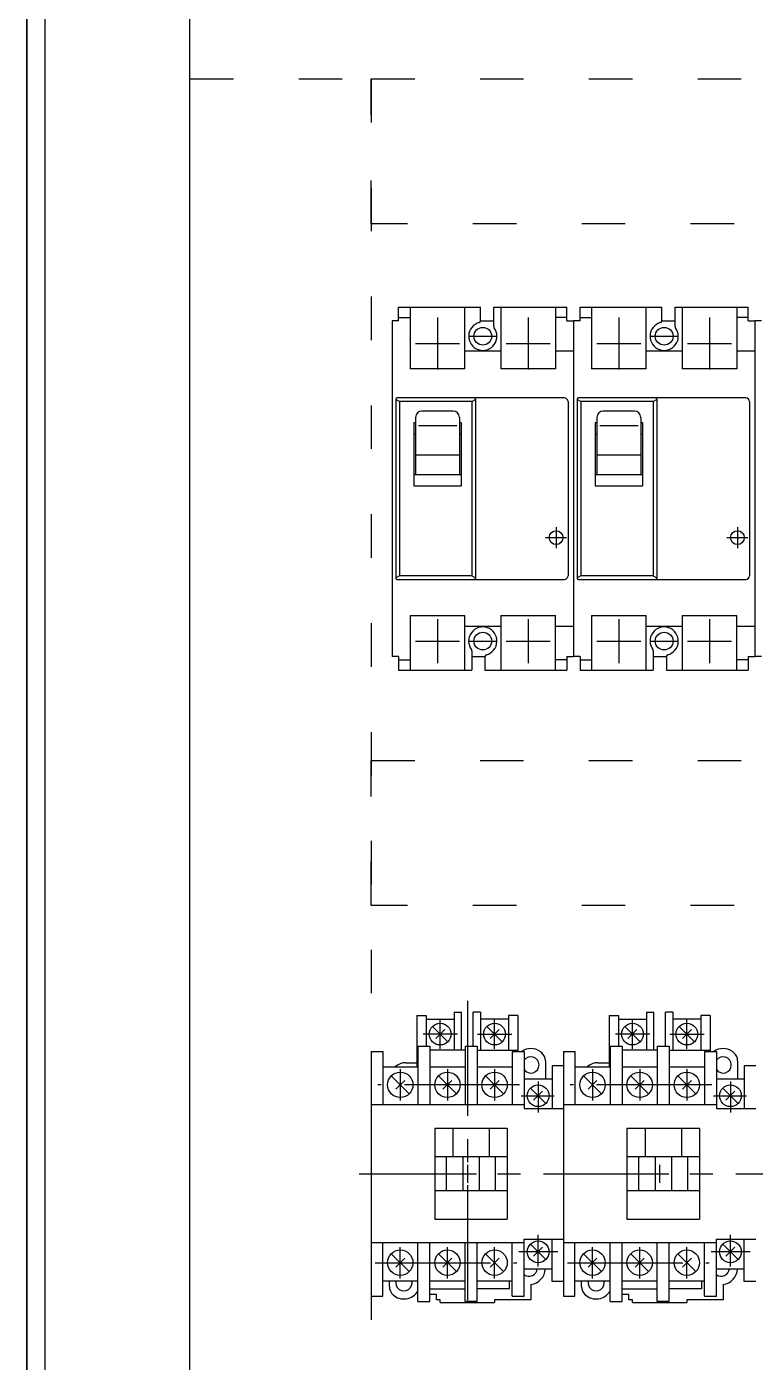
# Model space of a CAD drawing. Header units: millimetres. Extents: x 14879 to 38758, y -20740 to 1136.
# Drawn here: x 36517.1 to 36718, y -6864.5 to -6496.5 of the extents above; entities that cross this region are included whole.
import ezdxf

# ---------------------------------------------------------------- set-up
doc = ezdxf.new("R2010")
doc.units = ezdxf.units.MM
doc.linetypes.add('ACAD_ISO03W100', pattern=[30, 12, -18])
doc.linetypes.add('CENTER', pattern=[50.8, 31.75, -6.35, 6.35, -6.35])
for name, color, linetype in [('0A', 7, 'Continuous'), ('0B', 6, 'Continuous'), ('0C', 3, 'Continuous'), ('0D', 2, 'Continuous'), ('10', 6, 'CENTER'), ('F01_OUT', 6, 'Continuous'), ('F03_CNT', 1, 'CENTER')]:
    doc.layers.add(name, color=color, linetype=linetype)

msp = doc.modelspace()

# ---------------------------------------------------------------- linework, layer by layer
for p, q in [((36517.11, -5903.36), (36517.11, -7858.36)), ((36517.11, -7903.36), (36517.11, -5903.36)), ((36517.11, -7903.36), (36517.11, -5903.36)), ((36517.11, -5903.36), (36517.11, -7858.36)), ((36517.11, -7903.36), (36517.11, -5903.36)), ((36517.11, -5903.36), (36517.11, -7858.36)), ((36522.11, -5908.36), (36522.11, -7898.36)), ((36562.11, -7858.36), (36562.11, -5948.36))]:
    msp.add_line(p, q)
at = {"color": 1, "linetype": 'ACAD_ISO03W100'}
for points in [[(36562.11, -6510.84), (36612.11, -6510.84), (36612.11, -7776.75), (36562.11, -7776.75)], [(36612.11, -6550.84), (36612.11, -6510.84), (37222.12, -6510.84), (37222.12, -6550.84)], [(36612.11, -6738.65), (36612.11, -6698.65), (37222.12, -6698.65), (37222.12, -6738.65)]]:
    msp.add_lwpolyline(points, close=True, dxfattribs=at)
at = {"layer": '0A', "color": 7, "linetype": 'Continuous'}
for p, q in [((36636.11, -6812.58), (36641.11, -6812.58)), ((36638.61, -6810.08), (36638.61, -6815.08)), ((36689.11, -6812.58), (36694.11, -6812.58)), ((36691.61, -6810.08), (36691.61, -6815.08))]:
    msp.add_line(p, q, dxfattribs=at)
at = {"layer": '0B', "color": 6, "linetype": 'Continuous'}
for p, q in [((36634.96, -6768.08), (36634.96, -6769.98)), ((36634.96, -6768.08), (36637.01, -6768.08)), ((36637.01, -6778.48), (36637.01, -6768.08)), ((36640.21, -6777.38), (36640.21, -6768.08)), ((36642.26, -6768.08), (36640.21, -6768.08)), ((36642.26, -6768.08), (36642.26, -6769.98)), ((36687.96, -6768.08), (36687.96, -6769.98)), ((36687.96, -6768.08), (36690.01, -6768.08)), ((36690.01, -6778.48), (36690.01, -6768.08)), ((36693.21, -6777.38), (36693.21, -6768.08)), ((36695.26, -6768.08), (36693.21, -6768.08)), ((36695.26, -6768.08), (36695.26, -6769.98)), ((36624.66, -6768.98), (36624.66, -6781.98)), ((36624.66, -6768.98), (36627.26, -6768.98)), ((36627.26, -6768.98), (36627.26, -6769.98)), ((36627.26, -6769.98), (36634.96, -6769.98)), ((36649.96, -6769.98), (36642.26, -6769.98)), ((36652.56, -6768.98), (36649.96, -6768.98)), ((36649.96, -6768.98), (36649.96, -6769.98)), ((36652.56, -6768.98), (36652.56, -6778.88)), ((36677.66, -6768.98), (36677.66, -6781.98)), ((36677.66, -6768.98), (36680.26, -6768.98)), ((36680.26, -6768.98), (36680.26, -6769.98)), ((36680.26, -6769.98), (36687.96, -6769.98)), ((36702.96, -6769.98), (36695.26, -6769.98)), ((36705.56, -6768.98), (36702.96, -6768.98)), ((36702.96, -6768.98), (36702.96, -6769.98)), ((36705.56, -6768.98), (36705.56, -6778.88)), ((36612.11, -6778.88), (36615.26, -6778.88)), ((36612.11, -6778.88), (36612.11, -6846.28)), ((36615.26, -6778.88), (36615.26, -6783.08)), ((36637.96, -6778.48), (36637.01, -6778.48)), ((36637.96, -6777.38), (36640.21, -6777.38)), ((36637.96, -6777.38), (36637.96, -6778.48)), ((36652.56, -6778.88), (36653.55, -6778.88)), ((36665.11, -6778.88), (36668.26, -6778.88)), ((36665.11, -6778.88), (36665.11, -6846.28)), ((36668.26, -6778.88), (36668.26, -6783.08)), ((36690.96, -6778.48), (36690.01, -6778.48)), ((36690.96, -6777.38), (36693.21, -6777.38)), ((36690.96, -6777.38), (36690.96, -6778.48)), ((36705.56, -6778.88), (36706.55, -6778.88)), ((36615.26, -6783.08), (36618.66, -6783.08)), ((36621.61, -6781.98), (36624.66, -6781.98)), ((36660.11, -6781.46), (36660.11, -6786.38)), ((36665.11, -6782.88), (36661.96, -6782.88)), ((36661.96, -6782.88), (36661.96, -6786.38)), ((36665.11, -6782.88), (36665.11, -6842.28)), ((36668.26, -6783.08), (36671.66, -6783.08)), ((36674.61, -6781.98), (36677.66, -6781.98)), ((36713.11, -6781.46), (36713.11, -6786.38)), ((36718.11, -6782.88), (36714.96, -6782.88)), ((36714.96, -6782.88), (36714.96, -6786.38)), ((36660.11, -6786.38), (36661.96, -6786.38)), ((36713.11, -6786.38), (36714.96, -6786.38)), ((36615.26, -6842.08), (36617.11, -6842.08)), ((36615.26, -6846.28), (36615.26, -6842.08)), ((36617.11, -6843.69), (36617.11, -6842.08)), ((36660.1, -6838.78), (36661.96, -6838.78)), ((36661.96, -6842.28), (36661.96, -6838.78)), ((36668.26, -6842.08), (36670.11, -6842.08)), ((36668.26, -6846.28), (36668.26, -6842.08)), ((36670.11, -6843.69), (36670.11, -6842.08)), ((36713.1, -6838.78), (36714.96, -6838.78)), ((36714.96, -6842.28), (36714.96, -6838.78)), ((36624.96, -6847.78), (36624.96, -6844.91)), ((36656.11, -6843.05), (36656.11, -6847.28)), ((36665.11, -6842.28), (36661.96, -6842.28)), ((36677.96, -6847.78), (36677.96, -6844.91)), ((36709.11, -6843.05), (36709.11, -6847.28)), ((36718.11, -6842.28), (36714.96, -6842.28)), ((36612.11, -6846.28), (36615.26, -6846.28)), ((36624.96, -6847.78), (36628.26, -6847.78)), ((36628.26, -6847.78), (36628.26, -6845.88)), ((36630.11, -6845.88), (36628.26, -6845.88)), ((36630.11, -6847.28), (36630.11, -6845.88)), ((36631.11, -6847.28), (36630.11, -6847.28)), ((36631.11, -6848.08), (36631.11, -6847.28)), ((36631.11, -6848.08), (36646.11, -6848.08)), ((36646.11, -6847.28), (36646.11, -6848.08)), ((36656.11, -6847.28), (36646.11, -6847.28)), ((36665.11, -6846.28), (36668.26, -6846.28)), ((36677.96, -6847.78), (36681.26, -6847.78)), ((36681.26, -6847.78), (36681.26, -6845.88)), ((36683.11, -6845.88), (36681.26, -6845.88)), ((36683.11, -6847.28), (36683.11, -6845.88)), ((36684.11, -6847.28), (36683.11, -6847.28)), ((36684.11, -6848.08), (36684.11, -6847.28)), ((36684.11, -6848.08), (36699.11, -6848.08)), ((36699.11, -6847.28), (36699.11, -6848.08)), ((36709.11, -6847.28), (36699.11, -6847.28))]:
    msp.add_line(p, q, dxfattribs=at)
for centre, radius, start, end in [((36656.11, -6782.58), 4.5, 55.3083, 124.692), ((36656.11, -6782.58), 4.5, 48.1896, 55.3083), ((36657.11, -6781.46), 3, 0, 48.1897), ((36709.11, -6782.58), 4.5, 55.3083, 124.692), ((36709.11, -6782.58), 4.5, 48.1896, 55.3083), ((36710.11, -6781.46), 3, 0, 48.1897), ((36621.61, -6786.48), 4.5, 90.0002, 130.927), ((36674.61, -6786.48), 4.5, 90.0002, 130.927), ((36655.61, -6838.58), 4.5, 276.379, 357.453), ((36708.61, -6838.58), 4.5, 276.379, 357.453), ((36620.11, -6843.69), 3, 180, 228.19), ((36621.11, -6842.58), 4.5, 228.19, 328.822), ((36673.11, -6843.69), 3, 180, 228.19), ((36674.11, -6842.58), 4.5, 228.19, 328.822)]:
    msp.add_arc(centre, radius, start, end, dxfattribs=at)
at = {"layer": '0C', "color": 3, "linetype": 'Continuous'}
for p, q in [((36627.26, -6769.98), (36627.26, -6777.38)), ((36634.96, -6769.98), (36634.96, -6778.48)), ((36642.26, -6769.98), (36642.26, -6778.48)), ((36649.96, -6769.98), (36649.96, -6778.48)), ((36680.26, -6769.98), (36680.26, -6777.38)), ((36687.96, -6769.98), (36687.96, -6778.48)), ((36695.26, -6769.98), (36695.26, -6778.48)), ((36702.96, -6769.98), (36702.96, -6778.48)), ((36624.96, -6777.38), (36628.26, -6777.38)), ((36624.96, -6777.38), (36624.96, -6793.58)), ((36628.26, -6777.38), (36628.26, -6793.58)), ((36637.01, -6778.48), (36628.26, -6778.48)), ((36637.96, -6778.48), (36637.96, -6793.58)), ((36640.21, -6777.38), (36641.26, -6777.38)), ((36641.26, -6777.38), (36641.26, -6793.58)), ((36641.26, -6778.48), (36652.56, -6778.48)), ((36650.96, -6778.88), (36652.56, -6778.88)), ((36650.96, -6778.88), (36650.96, -6793.58)), ((36653.55, -6778.88), (36654.26, -6778.88)), ((36654.26, -6778.88), (36654.26, -6794.58)), ((36677.96, -6777.38), (36681.26, -6777.38)), ((36677.96, -6777.38), (36677.96, -6793.58)), ((36681.26, -6777.38), (36681.26, -6793.58)), ((36690.01, -6778.48), (36681.26, -6778.48)), ((36690.96, -6778.48), (36690.96, -6793.58)), ((36693.21, -6777.38), (36694.26, -6777.38)), ((36694.26, -6777.38), (36694.26, -6793.58)), ((36694.26, -6778.48), (36705.56, -6778.48)), ((36703.96, -6778.88), (36705.56, -6778.88)), ((36703.96, -6778.88), (36703.96, -6793.58)), ((36706.55, -6778.88), (36707.26, -6778.88)), ((36707.26, -6778.88), (36707.26, -6794.58)), ((36615.26, -6783.08), (36615.26, -6793.58)), ((36618.66, -6783.08), (36624.56, -6783.08)), ((36624.56, -6783.08), (36624.96, -6783.08)), ((36624.66, -6781.98), (36624.66, -6783.08)), ((36628.26, -6783.08), (36637.96, -6783.08)), ((36641.26, -6783.08), (36650.96, -6783.08)), ((36668.26, -6783.08), (36668.26, -6793.58)), ((36671.66, -6783.08), (36677.56, -6783.08)), ((36677.56, -6783.08), (36677.96, -6783.08)), ((36677.66, -6781.98), (36677.66, -6783.08)), ((36681.26, -6783.08), (36690.96, -6783.08)), ((36694.26, -6783.08), (36703.96, -6783.08)), ((36654.26, -6786.38), (36660.11, -6786.38)), ((36661.96, -6786.38), (36661.96, -6794.58)), ((36707.26, -6786.38), (36713.11, -6786.38)), ((36714.96, -6786.38), (36714.96, -6794.58)), ((36654.26, -6793.58), (36612.11, -6793.58)), ((36707.26, -6793.58), (36665.11, -6793.58)), ((36654.26, -6794.58), (36665.11, -6794.58)), ((36707.26, -6794.58), (36718.11, -6794.58)), ((36629.61, -6800.08), (36629.61, -6825.08)), ((36649.61, -6800.08), (36629.61, -6800.08)), ((36634.61, -6800.08), (36634.61, -6807.88)), ((36644.61, -6800.08), (36644.61, -6807.88)), ((36649.61, -6800.08), (36649.61, -6825.08)), ((36682.61, -6800.08), (36682.61, -6825.08)), ((36702.61, -6800.08), (36682.61, -6800.08)), ((36687.61, -6800.08), (36687.61, -6807.88)), ((36697.61, -6800.08), (36697.61, -6807.88)), ((36702.61, -6800.08), (36702.61, -6825.08)), ((36649.61, -6807.88), (36629.61, -6807.88)), ((36632.86, -6817.28), (36632.86, -6807.88)), ((36637.36, -6807.88), (36637.36, -6817.28)), ((36641.86, -6807.88), (36641.86, -6817.28)), ((36646.36, -6817.28), (36646.36, -6807.88)), ((36702.61, -6807.88), (36682.61, -6807.88)), ((36685.86, -6817.28), (36685.86, -6807.88)), ((36690.36, -6807.88), (36690.36, -6817.28)), ((36694.86, -6807.88), (36694.86, -6817.28)), ((36699.36, -6817.28), (36699.36, -6807.88)), ((36649.61, -6817.28), (36629.61, -6817.28)), ((36702.61, -6817.28), (36682.61, -6817.28)), ((36629.61, -6825.08), (36649.61, -6825.08)), ((36682.61, -6825.08), (36702.61, -6825.08)), ((36654.26, -6830.58), (36665.11, -6830.58)), ((36654.26, -6846.28), (36654.26, -6830.58)), ((36661.96, -6838.78), (36661.96, -6830.58)), ((36707.26, -6830.58), (36718.11, -6830.58)), ((36707.26, -6846.28), (36707.26, -6830.58)), ((36714.96, -6838.78), (36714.96, -6830.58)), ((36654.26, -6831.58), (36612.11, -6831.58)), ((36615.26, -6842.08), (36615.26, -6831.58)), ((36624.96, -6840.25), (36624.96, -6831.58)), ((36628.26, -6845.88), (36628.26, -6831.58)), ((36637.96, -6847.78), (36637.96, -6831.58)), ((36641.26, -6847.78), (36641.26, -6831.58)), ((36650.96, -6846.28), (36650.96, -6831.58)), ((36707.26, -6831.58), (36665.11, -6831.58)), ((36668.26, -6842.08), (36668.26, -6831.58)), ((36677.96, -6840.25), (36677.96, -6831.58)), ((36681.26, -6845.88), (36681.26, -6831.58)), ((36690.96, -6847.78), (36690.96, -6831.58)), ((36694.26, -6847.78), (36694.26, -6831.58)), ((36703.96, -6846.28), (36703.96, -6831.58)), ((36617.11, -6842.08), (36624.96, -6842.08)), ((36624.96, -6844.91), (36624.96, -6840.25)), ((36628.26, -6842.08), (36637.96, -6842.08)), ((36641.26, -6842.08), (36650.96, -6842.08)), ((36650.11, -6842.08), (36650.11, -6844.28)), ((36654.26, -6838.78), (36660.1, -6838.78)), ((36670.11, -6842.08), (36677.96, -6842.08)), ((36677.96, -6844.91), (36677.96, -6840.25)), ((36681.26, -6842.08), (36690.96, -6842.08)), ((36694.26, -6842.08), (36703.96, -6842.08)), ((36703.11, -6842.08), (36703.11, -6844.28)), ((36707.26, -6838.78), (36713.1, -6838.78)), ((36628.26, -6844.28), (36637.96, -6844.28)), ((36650.11, -6844.28), (36641.26, -6844.28)), ((36681.26, -6844.28), (36690.96, -6844.28)), ((36703.11, -6844.28), (36694.26, -6844.28)), ((36641.26, -6847.78), (36637.96, -6847.78)), ((36650.96, -6846.28), (36654.26, -6846.28)), ((36694.26, -6847.78), (36690.96, -6847.78)), ((36703.96, -6846.28), (36707.26, -6846.28))]:
    msp.add_line(p, q, dxfattribs=at)
for centre, start, end in [((36656.11, -6782.58), 214.692, 145.308), ((36709.11, -6782.58), 214.692, 145.308), ((36621.11, -6842.58), 167.161, 12.84), ((36655.61, -6838.58), 233.13, 354.9), ((36674.11, -6842.58), 167.161, 12.84), ((36708.61, -6838.58), 233.13, 354.9)]:
    msp.add_arc(centre, 2.25, start, end, dxfattribs=at)
at = {"layer": '0D', "color": 2, "linetype": 'Continuous'}
for p, q in [((36633.23, -6776.2), (36628.99, -6771.96)), ((36648.23, -6776.2), (36643.99, -6771.96)), ((36686.23, -6776.2), (36681.99, -6771.96)), ((36701.23, -6776.2), (36696.99, -6771.96)), ((36629.87, -6775.31), (36632.35, -6772.84)), ((36644.87, -6775.31), (36647.35, -6772.84)), ((36682.87, -6775.31), (36685.35, -6772.84)), ((36697.87, -6775.31), (36700.35, -6772.84)), ((36617.63, -6785.6), (36622.58, -6790.55)), ((36621.34, -6786.84), (36618.87, -6789.31)), ((36630.63, -6785.6), (36635.58, -6790.55)), ((36634.35, -6786.84), (36631.87, -6789.31)), ((36643.63, -6785.6), (36648.58, -6790.55)), ((36647.35, -6786.84), (36644.87, -6789.31)), ((36670.63, -6785.6), (36675.58, -6790.55)), ((36674.34, -6786.84), (36671.87, -6789.31)), ((36683.63, -6785.6), (36688.58, -6790.55)), ((36687.35, -6786.84), (36684.87, -6789.31)), ((36696.63, -6785.6), (36701.58, -6790.55)), ((36700.35, -6786.84), (36697.87, -6789.31)), ((36660.23, -6793.2), (36655.99, -6788.96)), ((36656.87, -6792.31), (36659.35, -6789.84)), ((36713.23, -6793.2), (36708.99, -6788.96)), ((36709.87, -6792.31), (36712.35, -6789.84)), ((36617.63, -6834.6), (36622.58, -6839.55)), ((36630.63, -6834.6), (36635.58, -6839.55)), ((36643.63, -6834.6), (36648.58, -6839.55)), ((36660.23, -6836.2), (36655.99, -6831.96)), ((36656.87, -6835.31), (36659.35, -6832.84)), ((36670.63, -6834.6), (36675.58, -6839.55)), ((36683.63, -6834.6), (36688.58, -6839.55)), ((36696.63, -6834.6), (36701.58, -6839.55)), ((36713.23, -6836.2), (36708.99, -6831.96)), ((36709.87, -6835.31), (36712.35, -6832.84)), ((36621.34, -6835.84), (36618.87, -6838.31)), ((36634.35, -6835.84), (36631.87, -6838.31)), ((36647.35, -6835.84), (36644.87, -6838.31)), ((36674.34, -6835.84), (36671.87, -6838.31)), ((36687.35, -6835.84), (36684.87, -6838.31)), ((36700.35, -6835.84), (36697.87, -6838.31))]:
    msp.add_line(p, q, dxfattribs=at)
for centre, radius in [((36631.11, -6774.08), 3), ((36646.11, -6774.08), 3), ((36684.11, -6774.08), 3), ((36699.11, -6774.08), 3), ((36620.11, -6788.08), 3.5), ((36633.11, -6788.08), 3.5), ((36646.11, -6788.08), 3.5), ((36673.11, -6788.08), 3.5), ((36686.11, -6788.08), 3.5), ((36699.11, -6788.08), 3.5), ((36658.11, -6791.08), 3), ((36711.11, -6791.08), 3), ((36658.11, -6834.08), 3), ((36711.11, -6834.08), 3), ((36620.11, -6837.08), 3.5), ((36633.11, -6837.08), 3.5), ((36646.11, -6837.08), 3.5), ((36673.11, -6837.08), 3.5), ((36686.11, -6837.08), 3.5), ((36699.11, -6837.08), 3.5)]:
    msp.add_circle(centre, radius, dxfattribs=at)
at = {"layer": '10', "color": 6, "linetype": 'CENTER'}
for p, q in [((36638.61, -6764.9), (36638.61, -6851.65)), ((36631.11, -6778.18), (36631.11, -6770.17)), ((36646.11, -6778.18), (36646.11, -6770.17)), ((36684.11, -6778.18), (36684.11, -6770.17)), ((36699.11, -6778.18), (36699.11, -6770.17)), ((36635.87, -6774.08), (36626.46, -6774.08)), ((36641.39, -6774.08), (36650.87, -6774.08)), ((36688.87, -6774.08), (36679.46, -6774.08)), ((36694.39, -6774.08), (36703.87, -6774.08)), ((36620.11, -6783.71), (36620.11, -6792.36)), ((36633.11, -6783.71), (36633.11, -6792.36)), ((36646.11, -6783.71), (36646.11, -6792.36)), ((36673.11, -6783.71), (36673.11, -6792.36)), ((36686.11, -6783.71), (36686.11, -6792.36)), ((36699.11, -6783.71), (36699.11, -6792.36)), ((36652.98, -6788.08), (36613.94, -6788.08)), ((36658.11, -6787.15), (36658.11, -6795.71)), ((36705.98, -6788.08), (36666.94, -6788.08)), ((36711.11, -6787.15), (36711.11, -6795.71)), ((36653.42, -6791.08), (36662.57, -6791.08)), ((36706.42, -6791.08), (36715.57, -6791.08)), ((36608.81, -6812.58), (36668.22, -6812.58)), ((36661.81, -6812.58), (36721.22, -6812.58)), ((36714.81, -6812.58), (36774.22, -6812.58)), ((36658.11, -6838.1), (36658.11, -6829.44)), ((36711.11, -6838.1), (36711.11, -6829.44)), ((36620.11, -6841.45), (36620.11, -6832.8)), ((36633.11, -6841.45), (36633.11, -6832.8)), ((36646.11, -6841.45), (36646.11, -6832.8)), ((36663.56, -6834.08), (36652.81, -6834.08)), ((36673.11, -6841.45), (36673.11, -6832.8)), ((36686.11, -6841.45), (36686.11, -6832.8)), ((36699.11, -6841.45), (36699.11, -6832.8)), ((36716.56, -6834.08), (36705.81, -6834.08)), ((36613.23, -6837.08), (36652.28, -6837.08)), ((36666.23, -6837.08), (36705.28, -6837.08))]:
    msp.add_line(p, q, dxfattribs=at)
at = {"layer": 'F01_OUT'}
for p, q in [((36619.66, -6577.53), (36619.66, -6573.78)), ((36619.66, -6573.78), (36642.26, -6573.78)), ((36619.66, -6576.58), (36622.86, -6576.58)), ((36622.86, -6573.78), (36622.86, -6590.78)), ((36637.86, -6590.78), (36637.86, -6573.78)), ((36642.26, -6577.52), (36642.26, -6573.78)), ((36645.86, -6579.12), (36645.86, -6573.78)), ((36645.86, -6573.78), (36666.06, -6573.78)), ((36647.86, -6573.78), (36647.86, -6590.78)), ((36662.86, -6573.78), (36662.86, -6590.78)), ((36666.06, -6576.58), (36662.86, -6576.58)), ((36666.06, -6577.53), (36666.06, -6573.78)), ((36669.66, -6577.53), (36669.66, -6573.78)), ((36669.66, -6573.78), (36692.26, -6573.78)), ((36669.66, -6576.58), (36672.86, -6576.58)), ((36672.86, -6573.78), (36672.86, -6590.78)), ((36687.86, -6590.78), (36687.86, -6573.78)), ((36692.26, -6577.52), (36692.26, -6573.78)), ((36695.86, -6579.12), (36695.86, -6573.78)), ((36695.86, -6573.78), (36716.06, -6573.78)), ((36697.86, -6573.78), (36697.86, -6590.78)), ((36712.86, -6573.78), (36712.86, -6590.78)), ((36716.06, -6576.58), (36712.86, -6576.58)), ((36716.06, -6577.53), (36716.06, -6573.78)), ((36619.66, -6577.53), (36617.86, -6577.53)), ((36617.86, -6577.53), (36617.86, -6670.03)), ((36642.26, -6577.53), (36645.86, -6577.53)), ((36666.06, -6577.53), (36667.86, -6577.53)), ((36667.86, -6577.53), (36667.86, -6670.03)), ((36669.66, -6577.53), (36667.86, -6577.53)), ((36667.86, -6577.53), (36667.86, -6670.03)), ((36692.26, -6577.53), (36695.86, -6577.53)), ((36716.06, -6577.53), (36717.86, -6577.53)), ((36717.86, -6577.53), (36717.86, -6670.03)), ((36719.66, -6577.53), (36717.86, -6577.53)), ((36717.86, -6577.53), (36717.86, -6670.03)), ((36647.86, -6585.88), (36637.86, -6585.88)), ((36667.86, -6585.88), (36662.86, -6585.88)), ((36697.86, -6585.88), (36687.86, -6585.88)), ((36717.86, -6585.88), (36712.86, -6585.88)), ((36637.86, -6590.78), (36622.86, -6590.78)), ((36662.86, -6590.78), (36647.86, -6590.78)), ((36687.86, -6590.78), (36672.86, -6590.78)), ((36712.86, -6590.78), (36697.86, -6590.78)), ((36618.86, -6599.14), (36618.86, -6648.43)), ((36619.86, -6599.78), (36618.86, -6599.2)), ((36665.36, -6598.78), (36619.22, -6598.78)), ((36639.86, -6599.78), (36640.86, -6599.2)), ((36640.86, -6599.14), (36640.86, -6648.43)), ((36668.86, -6599.14), (36668.86, -6648.43)), ((36669.86, -6599.78), (36668.86, -6599.2)), ((36715.36, -6598.78), (36669.22, -6598.78)), ((36689.86, -6599.78), (36690.86, -6599.2)), ((36690.86, -6599.14), (36690.86, -6648.43)), ((36639.86, -6599.78), (36619.86, -6599.78)), ((36619.86, -6599.78), (36619.86, -6647.78)), ((36634.66, -6602.4), (36626.06, -6602.4)), ((36639.86, -6599.78), (36639.86, -6647.78)), ((36666.36, -6599.78), (36666.36, -6647.78)), ((36689.86, -6599.78), (36669.86, -6599.78)), ((36669.86, -6599.78), (36669.86, -6647.78)), ((36684.66, -6602.4), (36676.06, -6602.4)), ((36689.86, -6599.78), (36689.86, -6647.78)), ((36716.36, -6599.78), (36716.36, -6647.78)), ((36623.86, -6605.53), (36623.86, -6623.03)), ((36623.86, -6605.53), (36624.31, -6605.53)), ((36624.31, -6604.15), (36624.31, -6619.88)), ((36635.72, -6606.5), (36625.1, -6606.5)), ((36636.41, -6604.15), (36636.41, -6619.88)), ((36636.41, -6605.53), (36636.86, -6605.53)), ((36636.86, -6605.53), (36636.86, -6623.03)), ((36673.86, -6605.53), (36673.86, -6623.03)), ((36673.86, -6605.53), (36674.31, -6605.53)), ((36674.31, -6604.15), (36674.31, -6619.88)), ((36685.72, -6606.5), (36675.1, -6606.5)), ((36686.41, -6604.15), (36686.41, -6619.88)), ((36686.41, -6605.53), (36686.86, -6605.53)), ((36686.86, -6605.53), (36686.86, -6623.03)), ((36623.86, -6608.68), (36624.31, -6608.68)), ((36636.41, -6608.68), (36636.86, -6608.68)), ((36673.86, -6608.68), (36674.31, -6608.68)), ((36686.41, -6608.68), (36686.86, -6608.68)), ((36624.31, -6614.5), (36636.41, -6614.5)), ((36674.31, -6614.5), (36686.41, -6614.5)), ((36623.86, -6619.88), (36636.86, -6619.88)), ((36673.86, -6619.88), (36686.86, -6619.88)), ((36623.86, -6623.03), (36636.86, -6623.03)), ((36673.86, -6623.03), (36686.86, -6623.03)), ((36619.86, -6647.78), (36618.86, -6648.36)), ((36619.22, -6648.78), (36665.36, -6648.78)), ((36639.86, -6647.78), (36619.86, -6647.78)), ((36639.86, -6647.78), (36640.86, -6648.36)), ((36669.86, -6647.78), (36668.86, -6648.36)), ((36669.22, -6648.78), (36715.36, -6648.78)), ((36689.86, -6647.78), (36669.86, -6647.78)), ((36689.86, -6647.78), (36690.86, -6648.36)), ((36622.86, -6658.78), (36622.86, -6673.78)), ((36622.86, -6658.78), (36637.86, -6658.78)), ((36637.86, -6673.78), (36637.86, -6658.78)), ((36647.86, -6661.78), (36637.86, -6661.78)), ((36647.86, -6658.78), (36647.86, -6673.78)), ((36647.86, -6658.78), (36662.86, -6658.78)), ((36662.86, -6673.78), (36662.86, -6658.78)), ((36667.86, -6661.78), (36662.86, -6661.78)), ((36672.86, -6658.78), (36672.86, -6673.78)), ((36672.86, -6658.78), (36687.86, -6658.78)), ((36687.86, -6673.78), (36687.86, -6658.78)), ((36697.86, -6661.78), (36687.86, -6661.78)), ((36697.86, -6658.78), (36697.86, -6673.78)), ((36697.86, -6658.78), (36712.86, -6658.78)), ((36712.86, -6673.78), (36712.86, -6658.78)), ((36717.86, -6661.78), (36712.86, -6661.78)), ((36638.96, -6665.78), (36638.96, -6665.79)), ((36639.86, -6668.45), (36639.86, -6673.78)), ((36688.96, -6665.78), (36688.96, -6665.79)), ((36689.86, -6668.45), (36689.86, -6673.78)), ((36619.66, -6670.03), (36617.86, -6670.03)), ((36619.66, -6670.03), (36619.66, -6673.78)), ((36619.66, -6670.98), (36622.86, -6670.98)), ((36639.86, -6670.03), (36643.46, -6670.03)), ((36643.46, -6670.04), (36643.46, -6673.78)), ((36666.06, -6670.98), (36662.86, -6670.98)), ((36666.06, -6670.03), (36667.86, -6670.03)), ((36666.06, -6670.03), (36666.06, -6673.78)), ((36669.66, -6670.03), (36667.86, -6670.03)), ((36669.66, -6670.03), (36669.66, -6673.78)), ((36669.66, -6670.98), (36672.86, -6670.98)), ((36689.86, -6670.03), (36693.46, -6670.03)), ((36693.46, -6670.04), (36693.46, -6673.78)), ((36716.06, -6670.98), (36712.86, -6670.98)), ((36716.06, -6670.03), (36717.86, -6670.03)), ((36716.06, -6670.03), (36716.06, -6673.78)), ((36719.66, -6670.03), (36717.86, -6670.03)), ((36619.66, -6673.78), (36639.86, -6673.78)), ((36643.46, -6673.78), (36666.06, -6673.78)), ((36669.66, -6673.78), (36689.86, -6673.78)), ((36693.46, -6673.78), (36716.06, -6673.78))]:
    msp.add_line(p, q, dxfattribs=at)
for centre, radius in [((36642.86, -6581.78), 2.45), ((36692.86, -6581.78), 2.45), ((36663.06, -6637.28), 1.9), ((36713.06, -6637.28), 1.9), ((36642.86, -6665.78), 2.45), ((36692.86, -6665.78), 2.45)]:
    msp.add_circle(centre, radius, dxfattribs=at)
for centre, radius, start, end in [((36642.86, -6581.78), 3.9, 104.4783, 37.3031), ((36641.76, -6577.52), 0.5, 284.4783, 0), ((36646.36, -6579.12), 0.5, 180, 217.3031), ((36692.86, -6581.78), 3.9, 104.4783, 37.3031), ((36691.76, -6577.52), 0.5, 284.4783, 0), ((36696.36, -6579.12), 0.5, 180, 217.3031), ((36619.22, -6599.14), 0.354, 90, 180), ((36640.51, -6599.14), 0.354, 0, 90), ((36665.36, -6599.78), 1, 0, 90), ((36669.22, -6599.14), 0.354, 90, 180), ((36690.51, -6599.14), 0.354, 0, 90), ((36715.36, -6599.78), 1, 0, 90), ((36626.06, -6604.15), 1.75, 90, 180), ((36634.66, -6604.15), 1.75, 0, 90), ((36676.06, -6604.15), 1.75, 90, 180), ((36684.66, -6604.15), 1.75, 0, 90), ((36619.22, -6648.43), 0.354, 180, 270), ((36640.51, -6648.43), 0.354, 270, 0), ((36665.36, -6647.78), 1, 270, 360), ((36669.22, -6648.43), 0.354, 180, 270), ((36690.51, -6648.43), 0.354, 270, 0), ((36715.36, -6647.78), 1, 270, 360), ((36642.86, -6665.78), 3.9, 284.4767, 217.3005), ((36692.86, -6665.78), 3.9, 284.4767, 217.3005), ((36639.36, -6668.45), 0.5, 0, 37.3005), ((36689.36, -6668.45), 0.5, 0, 37.3005), ((36643.96, -6670.04), 0.5, 104.4767, 180), ((36693.96, -6670.04), 0.5, 104.4767, 180)]:
    msp.add_arc(centre, radius, start, end, dxfattribs=at)
at = {"layer": 'F03_CNT'}
for p, q in [((36630.36, -6576.65), (36630.36, -6590.91)), ((36655.36, -6576.65), (36655.36, -6590.91)), ((36680.36, -6576.65), (36680.36, -6590.91)), ((36705.36, -6576.65), (36705.36, -6590.91)), ((36624.29, -6583.78), (36636.44, -6583.78)), ((36638.96, -6581.78), (36646.76, -6581.78)), ((36649.29, -6583.78), (36661.44, -6583.78)), ((36674.29, -6583.78), (36686.44, -6583.78)), ((36688.96, -6581.78), (36696.76, -6581.78)), ((36699.29, -6583.78), (36711.44, -6583.78)), ((36663.06, -6634.38), (36663.06, -6640.18)), ((36713.06, -6634.38), (36713.06, -6640.18)), ((36660.16, -6637.28), (36665.96, -6637.28)), ((36710.16, -6637.28), (36715.96, -6637.28)), ((36630.36, -6659.71), (36630.36, -6671.86)), ((36655.36, -6659.71), (36655.36, -6671.86)), ((36680.36, -6659.71), (36680.36, -6671.86)), ((36705.36, -6659.71), (36705.36, -6671.86)), ((36624.29, -6665.78), (36636.44, -6665.78)), ((36638.96, -6665.78), (36646.76, -6665.78)), ((36649.29, -6665.78), (36661.44, -6665.78)), ((36674.29, -6665.78), (36686.44, -6665.78)), ((36688.96, -6665.78), (36696.76, -6665.78)), ((36699.29, -6665.78), (36711.44, -6665.78))]:
    msp.add_line(p, q, dxfattribs=at)

doc.saveas('drawing.dxf')
